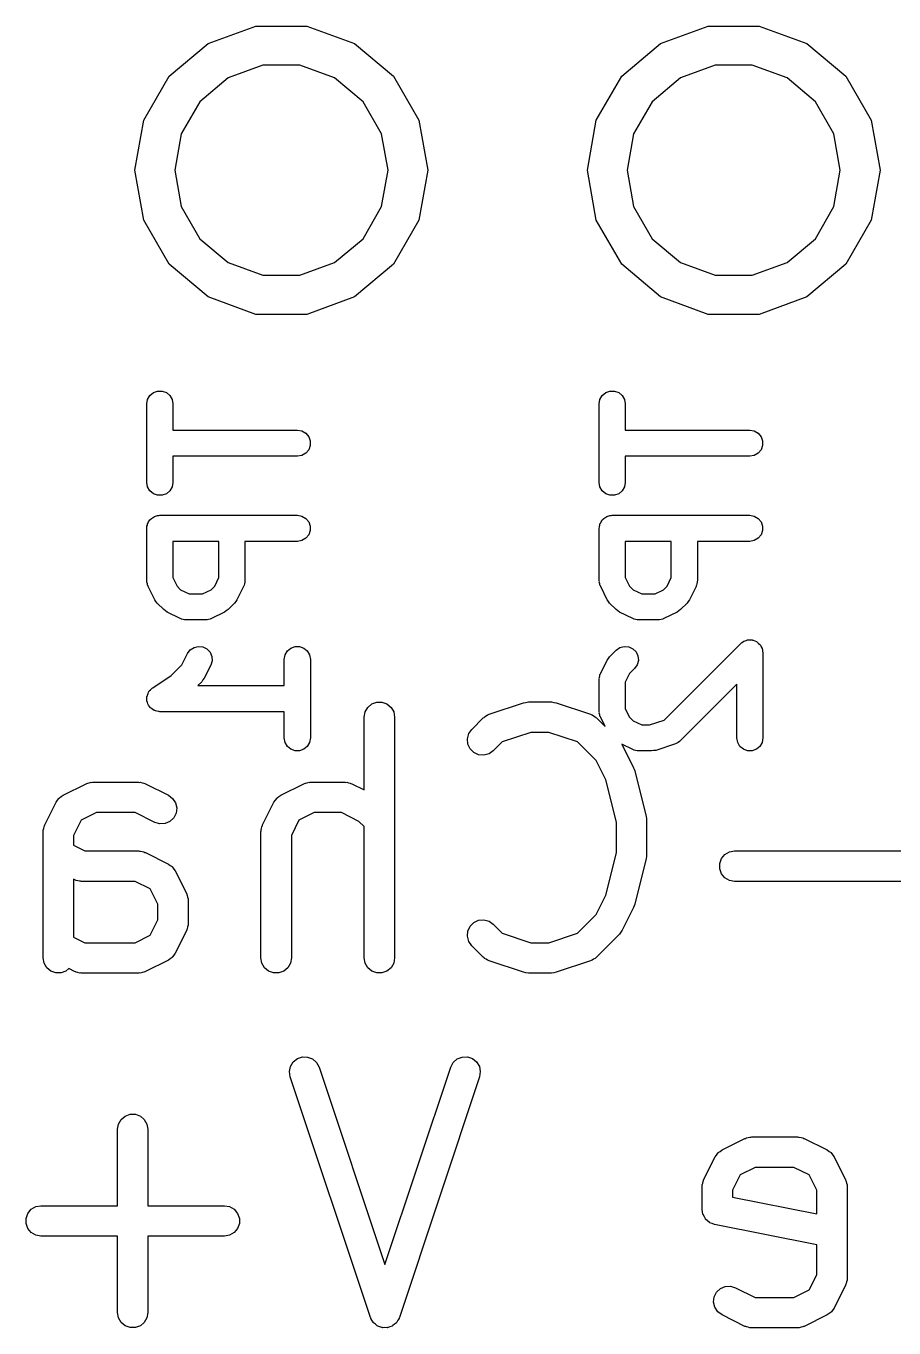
# Model space of a CAD drawing. Extents: x 123.3 to 171.8, y -110.4 to -93.
# Drawn here: x 156.85 to 161.72, y -101.09 to -93.78 of the extents above; entities that cross this region are included whole.
import ezdxf

# ---------------------------------------------------------------- set-up
doc = ezdxf.new("R2010")
doc.units = 0
doc.header["$MEASUREMENT"] = 0
doc.layers.add('BLACK', color=7, linetype='CONTINUOUS')

msp = doc.modelspace()

# ---------------------------------------------------------------- linework, layer by layer
at = {"layer": 'BLACK', "linetype": 'CONTINUOUS'}
for p, q in [((157.869, -93.8781), (158.137, -93.7805)), ((158.137, -93.7805), (158.423, -93.7805)), ((158.423, -93.7805), (158.691, -93.8781)), ((160.409, -93.8781), (160.677, -93.7805)), ((160.677, -93.7805), (160.963, -93.7805)), ((160.963, -93.7805), (161.231, -93.8781)), ((157.651, -94.0615), (157.869, -93.8781)), ((158.691, -93.8781), (158.909, -94.0615)), ((160.191, -94.0615), (160.409, -93.8781)), ((161.231, -93.8781), (161.449, -94.0615)), ((158.176, -94.0003), (157.981, -94.0714)), ((158.384, -94.0003), (158.176, -94.0003)), ((158.579, -94.0714), (158.384, -94.0003)), ((160.716, -94.0003), (160.521, -94.0714)), ((160.924, -94.0003), (160.716, -94.0003)), ((161.119, -94.0714), (160.924, -94.0003)), ((157.508, -94.3086), (157.651, -94.0615)), ((157.981, -94.0714), (157.822, -94.205)), ((158.739, -94.205), (158.579, -94.0714)), ((158.909, -94.0615), (159.052, -94.3086)), ((160.048, -94.3086), (160.191, -94.0615)), ((160.521, -94.0714), (160.362, -94.205)), ((161.279, -94.205), (161.119, -94.0714)), ((161.449, -94.0615), (161.592, -94.3086)), ((157.822, -94.205), (157.718, -94.3849)), ((158.842, -94.3849), (158.739, -94.205)), ((160.362, -94.205), (160.258, -94.3849)), ((161.382, -94.3849), (161.279, -94.205)), ((157.458, -94.5896), (157.508, -94.3086)), ((159.052, -94.3086), (159.102, -94.5896)), ((159.998, -94.5896), (160.048, -94.3086)), ((161.592, -94.3086), (161.642, -94.5896)), ((157.718, -94.3849), (157.682, -94.5896)), ((158.879, -94.5896), (158.842, -94.3849)), ((160.258, -94.3849), (160.222, -94.5896)), ((161.418, -94.5896), (161.382, -94.3849)), ((157.508, -94.8706), (157.458, -94.5896)), ((157.682, -94.5896), (157.718, -94.7943)), ((158.842, -94.7943), (158.879, -94.5896)), ((159.102, -94.5896), (159.052, -94.8706)), ((160.048, -94.8706), (159.998, -94.5896)), ((160.222, -94.5896), (160.258, -94.7943)), ((161.382, -94.7943), (161.418, -94.5896)), ((161.642, -94.5896), (161.592, -94.8706)), ((157.718, -94.7943), (157.822, -94.9742)), ((158.739, -94.9742), (158.842, -94.7943)), ((160.258, -94.7943), (160.362, -94.9742)), ((161.279, -94.9742), (161.382, -94.7943)), ((157.651, -95.1177), (157.508, -94.8706)), ((159.052, -94.8706), (158.909, -95.1177)), ((160.191, -95.1177), (160.048, -94.8706)), ((161.592, -94.8706), (161.449, -95.1177)), ((157.822, -94.9742), (157.981, -95.1078)), ((158.579, -95.1078), (158.739, -94.9742)), ((160.362, -94.9742), (160.521, -95.1078)), ((161.119, -95.1078), (161.279, -94.9742)), ((157.869, -95.3011), (157.651, -95.1177)), ((157.981, -95.1078), (158.176, -95.1789)), ((158.384, -95.1789), (158.579, -95.1078)), ((158.909, -95.1177), (158.691, -95.3011)), ((160.409, -95.3011), (160.191, -95.1177)), ((160.521, -95.1078), (160.716, -95.1789)), ((160.924, -95.1789), (161.119, -95.1078)), ((161.449, -95.1177), (161.231, -95.3011)), ((158.176, -95.1789), (158.384, -95.1789)), ((160.716, -95.1789), (160.924, -95.1789)), ((158.137, -95.3987), (157.869, -95.3011)), ((158.691, -95.3011), (158.423, -95.3987)), ((160.677, -95.3987), (160.409, -95.3011)), ((161.231, -95.3011), (160.963, -95.3987)), ((158.423, -95.3987), (158.137, -95.3987)), ((160.963, -95.3987), (160.677, -95.3987)), ((157.529, -95.8762), (157.542, -95.8542)), ((157.542, -95.8542), (157.562, -95.8379)), ((157.562, -95.8379), (157.585, -95.8292)), ((157.585, -95.8292), (157.611, -95.8292)), ((157.611, -95.8292), (157.635, -95.8379)), ((157.635, -95.8379), (157.654, -95.8542)), ((157.654, -95.8542), (157.667, -95.8762)), ((160.069, -95.8762), (160.082, -95.8542)), ((160.082, -95.8542), (160.102, -95.8379)), ((160.102, -95.8379), (160.125, -95.8292)), ((160.125, -95.8292), (160.151, -95.8292)), ((160.151, -95.8292), (160.175, -95.8379)), ((160.175, -95.8379), (160.194, -95.8542)), ((160.194, -95.8542), (160.207, -95.8762)), ((157.525, -95.9012), (157.529, -95.8762)), ((157.525, -96.3425), (157.525, -95.9012)), ((157.667, -95.8762), (157.671, -95.9012)), ((157.671, -95.9012), (157.671, -96.0487)), ((160.065, -95.9012), (160.069, -95.8762)), ((160.065, -96.3425), (160.065, -95.9012)), ((160.207, -95.8762), (160.211, -95.9012)), ((160.211, -95.9012), (160.211, -96.0487)), ((157.671, -96.0487), (158.37, -96.0487)), ((158.37, -96.0487), (158.395, -96.0531)), ((158.395, -96.0531), (158.417, -96.0658)), ((158.417, -96.0658), (158.434, -96.0853)), ((158.434, -96.0853), (158.442, -96.1091)), ((160.211, -96.0487), (160.91, -96.0487)), ((160.91, -96.0487), (160.935, -96.0531)), ((160.935, -96.0531), (160.957, -96.0658)), ((160.957, -96.0658), (160.974, -96.0853)), ((160.974, -96.0853), (160.982, -96.1091)), ((158.434, -96.1584), (158.417, -96.1779)), ((158.442, -96.1346), (158.434, -96.1584)), ((158.442, -96.1091), (158.442, -96.1346)), ((160.974, -96.1584), (160.957, -96.1779)), ((160.982, -96.1346), (160.974, -96.1584)), ((160.982, -96.1091), (160.982, -96.1346)), ((158.37, -96.195), (157.671, -96.195)), ((157.671, -96.195), (157.671, -96.3425)), ((158.395, -96.1906), (158.37, -96.195)), ((158.417, -96.1779), (158.395, -96.1906)), ((160.91, -96.195), (160.211, -96.195)), ((160.211, -96.195), (160.211, -96.3425)), ((160.935, -96.1906), (160.91, -96.195)), ((160.957, -96.1779), (160.935, -96.1906)), ((157.529, -96.3675), (157.525, -96.3425)), ((157.542, -96.3895), (157.529, -96.3675)), ((157.667, -96.3675), (157.654, -96.3895)), ((157.671, -96.3425), (157.667, -96.3675)), ((160.069, -96.3675), (160.065, -96.3425)), ((160.082, -96.3895), (160.069, -96.3675)), ((160.207, -96.3675), (160.194, -96.3895)), ((160.211, -96.3425), (160.207, -96.3675)), ((157.562, -96.4058), (157.542, -96.3895)), ((157.585, -96.4145), (157.562, -96.4058)), ((157.611, -96.4145), (157.585, -96.4145)), ((157.635, -96.4058), (157.611, -96.4145)), ((157.654, -96.3895), (157.635, -96.4058)), ((160.102, -96.4058), (160.082, -96.3895)), ((160.125, -96.4145), (160.102, -96.4058)), ((160.151, -96.4145), (160.125, -96.4145)), ((160.175, -96.4058), (160.151, -96.4145)), ((160.194, -96.3895), (160.175, -96.4058)), ((157.568, -96.5343), (157.573, -96.5311)), ((157.573, -96.5311), (157.579, -96.53)), ((157.579, -96.53), (157.585, -96.5278)), ((157.585, -96.5278), (157.592, -96.5278)), ((157.592, -96.5278), (157.598, -96.5267)), ((157.598, -96.5267), (158.37, -96.5267)), ((158.37, -96.5267), (158.395, -96.5311)), ((158.395, -96.5311), (158.417, -96.5438)), ((160.108, -96.5343), (160.113, -96.5311)), ((160.113, -96.5311), (160.119, -96.53)), ((160.119, -96.53), (160.125, -96.5278)), ((160.125, -96.5278), (160.132, -96.5278)), ((160.132, -96.5278), (160.138, -96.5267)), ((160.138, -96.5267), (160.91, -96.5267)), ((160.91, -96.5267), (160.935, -96.5311)), ((160.935, -96.5311), (160.957, -96.5438)), ((157.525, -96.5999), (157.526, -96.5936)), ((157.525, -96.894), (157.525, -96.5999)), ((157.526, -96.5872), (157.528, -96.5811)), ((157.526, -96.5936), (157.526, -96.5872)), ((157.528, -96.5811), (157.529, -96.5748)), ((157.529, -96.5748), (157.533, -96.5693)), ((157.533, -96.5693), (157.535, -96.5633)), ((157.535, -96.5633), (157.539, -96.5584)), ((157.539, -96.5584), (157.542, -96.5528)), ((157.542, -96.5528), (157.547, -96.5487)), ((157.547, -96.5487), (157.551, -96.5438)), ((157.551, -96.5438), (157.557, -96.5406)), ((157.557, -96.5406), (157.562, -96.5365)), ((157.562, -96.5365), (157.568, -96.5343)), ((158.417, -96.5438), (158.434, -96.5633)), ((158.434, -96.5633), (158.442, -96.5872)), ((158.442, -96.5872), (158.442, -96.6126)), ((160.065, -96.5999), (160.066, -96.5936)), ((160.065, -96.894), (160.065, -96.5999)), ((160.066, -96.5872), (160.068, -96.5811)), ((160.066, -96.5936), (160.066, -96.5872)), ((160.068, -96.5811), (160.069, -96.5748)), ((160.069, -96.5748), (160.073, -96.5693)), ((160.073, -96.5693), (160.075, -96.5633)), ((160.075, -96.5633), (160.079, -96.5584)), ((160.079, -96.5584), (160.082, -96.5528)), ((160.082, -96.5528), (160.087, -96.5487)), ((160.087, -96.5487), (160.091, -96.5438)), ((160.091, -96.5438), (160.097, -96.5406)), ((160.097, -96.5406), (160.102, -96.5365)), ((160.102, -96.5365), (160.108, -96.5343)), ((160.957, -96.5438), (160.974, -96.5633)), ((160.974, -96.5633), (160.982, -96.5872)), ((160.982, -96.5872), (160.982, -96.6126)), ((157.671, -96.673), (157.671, -96.8767)), ((157.929, -96.673), (157.671, -96.673)), ((157.929, -96.8767), (157.929, -96.673)), ((158.37, -96.673), (158.076, -96.673)), ((158.076, -96.673), (158.076, -96.894)), ((158.395, -96.6686), (158.37, -96.673)), ((158.417, -96.6559), (158.395, -96.6686)), ((158.434, -96.6364), (158.417, -96.6559)), ((158.442, -96.6126), (158.434, -96.6364)), ((160.211, -96.673), (160.211, -96.8767)), ((160.469, -96.673), (160.211, -96.673)), ((160.469, -96.8767), (160.469, -96.673)), ((160.91, -96.673), (160.616, -96.673)), ((160.616, -96.673), (160.616, -96.894)), ((160.935, -96.6686), (160.91, -96.673)), ((160.957, -96.6559), (160.935, -96.6686)), ((160.974, -96.6364), (160.957, -96.6559)), ((160.982, -96.6126), (160.974, -96.6364)), ((157.526, -96.8982), (157.525, -96.894)), ((157.671, -96.8767), (157.695, -96.9242)), ((157.906, -96.9242), (157.929, -96.8767)), ((158.076, -96.894), (158.075, -96.8982)), ((160.066, -96.8982), (160.065, -96.894)), ((160.211, -96.8767), (160.235, -96.9242)), ((160.446, -96.9242), (160.469, -96.8767)), ((160.616, -96.894), (160.615, -96.8982)), ((157.525, -96.9024), (157.526, -96.8982)), ((157.528, -96.9106), (157.525, -96.9024)), ((157.529, -96.919), (157.528, -96.9106)), ((157.532, -96.9227), (157.529, -96.919)), ((157.533, -96.9267), (157.532, -96.9227)), ((157.57, -97.0003), (157.533, -96.9267)), ((157.695, -96.9242), (157.715, -96.9442)), ((157.715, -96.9442), (157.763, -96.9679)), ((157.763, -96.9679), (157.838, -96.9679)), ((157.838, -96.9679), (157.886, -96.9442)), ((157.886, -96.9442), (157.906, -96.9242)), ((158.068, -96.9267), (158.031, -97.0003)), ((158.069, -96.9227), (158.068, -96.9267)), ((158.071, -96.919), (158.069, -96.9227)), ((158.073, -96.9106), (158.071, -96.919)), ((158.075, -96.9024), (158.073, -96.9106)), ((158.075, -96.8982), (158.075, -96.9024)), ((160.065, -96.9024), (160.066, -96.8982)), ((160.068, -96.9106), (160.065, -96.9024)), ((160.069, -96.919), (160.068, -96.9106)), ((160.072, -96.9227), (160.069, -96.919)), ((160.073, -96.9267), (160.072, -96.9227)), ((160.11, -97.0003), (160.073, -96.9267)), ((160.235, -96.9242), (160.255, -96.9442)), ((160.255, -96.9442), (160.303, -96.9679)), ((160.303, -96.9679), (160.378, -96.9679)), ((160.378, -96.9679), (160.426, -96.9442)), ((160.426, -96.9442), (160.446, -96.9242)), ((160.608, -96.9267), (160.571, -97.0003)), ((160.609, -96.9227), (160.608, -96.9267)), ((160.611, -96.919), (160.609, -96.9227)), ((160.613, -96.9106), (160.611, -96.919)), ((160.615, -96.9024), (160.613, -96.9106)), ((160.615, -96.8982), (160.615, -96.9024)), ((157.576, -97.0097), (157.57, -97.0003)), ((157.583, -97.0193), (157.576, -97.0097)), ((157.62, -97.056), (157.583, -97.0193)), ((158.018, -97.0193), (157.981, -97.056)), ((158.024, -97.0097), (158.018, -97.0193)), ((158.031, -97.0003), (158.024, -97.0097)), ((160.116, -97.0097), (160.11, -97.0003)), ((160.123, -97.0193), (160.116, -97.0097)), ((160.16, -97.056), (160.123, -97.0193)), ((160.558, -97.0193), (160.521, -97.056)), ((160.564, -97.0097), (160.558, -97.0193)), ((160.571, -97.0003), (160.564, -97.0097)), ((157.63, -97.0628), (157.62, -97.056)), ((157.639, -97.0698), (157.63, -97.0628)), ((157.713, -97.1065), (157.639, -97.0698)), ((157.717, -97.1077), (157.713, -97.1065)), ((157.72, -97.1098), (157.717, -97.1077)), ((157.729, -97.1113), (157.72, -97.1098)), ((157.737, -97.1138), (157.729, -97.1113)), ((157.741, -97.1135), (157.737, -97.1138)), ((157.745, -97.1142), (157.741, -97.1135)), ((157.856, -97.1142), (157.745, -97.1142)), ((157.86, -97.1135), (157.856, -97.1142)), ((157.864, -97.1138), (157.86, -97.1135)), ((157.872, -97.1113), (157.864, -97.1138)), ((157.881, -97.1098), (157.872, -97.1113)), ((157.884, -97.1077), (157.881, -97.1098)), ((157.888, -97.1065), (157.884, -97.1077)), ((157.962, -97.0698), (157.888, -97.1065)), ((157.971, -97.0628), (157.962, -97.0698)), ((157.981, -97.056), (157.971, -97.0628)), ((160.17, -97.0628), (160.16, -97.056)), ((160.179, -97.0698), (160.17, -97.0628)), ((160.253, -97.1065), (160.179, -97.0698)), ((160.257, -97.1077), (160.253, -97.1065)), ((160.26, -97.1098), (160.257, -97.1077)), ((160.269, -97.1113), (160.26, -97.1098)), ((160.277, -97.1138), (160.269, -97.1113)), ((160.281, -97.1135), (160.277, -97.1138)), ((160.285, -97.1142), (160.281, -97.1135)), ((160.396, -97.1142), (160.285, -97.1142)), ((160.4, -97.1135), (160.396, -97.1142)), ((160.404, -97.1138), (160.4, -97.1135)), ((160.412, -97.1113), (160.404, -97.1138)), ((160.421, -97.1098), (160.412, -97.1113)), ((160.424, -97.1077), (160.421, -97.1098)), ((160.428, -97.1065), (160.424, -97.1077)), ((160.502, -97.0698), (160.428, -97.1065)), ((160.511, -97.0628), (160.502, -97.0698)), ((160.521, -97.056), (160.511, -97.0628)), ((157.79, -97.2681), (157.814, -97.2622)), ((157.814, -97.2622), (157.84, -97.2651)), ((160.181, -97.269), (160.205, -97.2624)), ((160.205, -97.2624), (160.231, -97.2646)), ((160.43, -97.6758), (160.859, -97.2468)), ((160.859, -97.2468), (160.866, -97.2413)), ((160.866, -97.2413), (160.874, -97.2351)), ((160.874, -97.2351), (160.877, -97.234)), ((160.877, -97.234), (160.879, -97.2322)), ((160.879, -97.2322), (160.889, -97.2297)), ((160.889, -97.2297), (160.898, -97.2264)), ((160.898, -97.2264), (160.901, -97.2264)), ((160.901, -97.2264), (160.904, -97.2256)), ((160.904, -97.2256), (160.913, -97.2264)), ((160.913, -97.2264), (160.923, -97.2264)), ((160.923, -97.2264), (160.926, -97.2275)), ((160.926, -97.2275), (160.929, -97.2278)), ((160.929, -97.2278), (160.938, -97.2319)), ((160.938, -97.2319), (160.947, -97.2351)), ((160.947, -97.2351), (160.949, -97.2372)), ((160.949, -97.2372), (160.952, -97.2386)), ((160.952, -97.2386), (160.959, -97.2453)), ((160.959, -97.2453), (160.966, -97.2515)), ((160.966, -97.2515), (160.968, -97.2542)), ((160.968, -97.2542), (160.97, -97.2565)), ((160.97, -97.2565), (160.974, -97.2652)), ((157.722, -97.3655), (157.753, -97.3025)), ((157.753, -97.3025), (157.768, -97.2821)), ((157.768, -97.2821), (157.79, -97.2681)), ((157.84, -97.2651), (157.862, -97.2765)), ((157.862, -97.2765), (157.88, -97.2949)), ((157.88, -97.2949), (157.89, -97.3183)), ((157.89, -97.3183), (157.891, -97.3436)), ((158.297, -97.3352), (158.302, -97.3102)), ((158.297, -97.4827), (158.297, -97.3352)), ((158.302, -97.3102), (158.314, -97.2882)), ((158.314, -97.2882), (158.334, -97.2719)), ((158.334, -97.2719), (158.358, -97.2632)), ((158.358, -97.2632), (158.383, -97.2632)), ((158.383, -97.2632), (158.407, -97.2719)), ((158.407, -97.2719), (158.426, -97.2882)), ((158.426, -97.2882), (158.439, -97.3102)), ((158.439, -97.3102), (158.443, -97.3352)), ((158.443, -97.3352), (158.443, -97.7765)), ((160.11, -97.3393), (160.116, -97.3299)), ((160.116, -97.3299), (160.123, -97.3203)), ((160.123, -97.3203), (160.16, -97.2835)), ((160.16, -97.2835), (160.181, -97.269)), ((160.231, -97.2646), (160.254, -97.2753)), ((160.254, -97.2753), (160.272, -97.2933)), ((160.272, -97.2933), (160.282, -97.3163)), ((160.282, -97.3163), (160.285, -97.3416)), ((160.974, -97.2652), (160.979, -97.2735)), ((160.979, -97.2735), (160.98, -97.2766)), ((160.98, -97.2766), (160.981, -97.2795)), ((160.981, -97.2795), (160.982, -97.2891)), ((160.982, -97.2891), (160.983, -97.2985)), ((160.983, -97.2985), (160.983, -97.7765)), ((157.662, -97.4255), (157.722, -97.3655)), ((157.884, -97.368), (157.847, -97.4415)), ((157.891, -97.3436), (157.884, -97.368)), ((160.073, -97.4128), (160.11, -97.3393)), ((160.263, -97.387), (160.235, -97.4153)), ((160.278, -97.3662), (160.263, -97.387)), ((160.285, -97.3416), (160.278, -97.3662)), ((157.558, -97.495), (157.662, -97.4255)), ((157.834, -97.4605), (157.812, -97.4827)), ((157.84, -97.4509), (157.834, -97.4605)), ((157.847, -97.4415), (157.84, -97.4509)), ((160.065, -97.4372), (160.068, -97.429)), ((160.066, -97.4414), (160.065, -97.4372)), ((160.065, -97.4456), (160.066, -97.4414)), ((160.065, -97.6294), (160.065, -97.4456)), ((160.068, -97.429), (160.069, -97.4205)), ((160.069, -97.4205), (160.072, -97.4169)), ((160.072, -97.4169), (160.073, -97.4128)), ((160.235, -97.4153), (160.211, -97.4628)), ((160.211, -97.4628), (160.211, -97.6121)), ((160.837, -97.4751), (160.521, -97.7914)), ((160.837, -97.7765), (160.837, -97.4751)), ((157.525, -97.5606), (157.526, -97.5519)), ((157.526, -97.5432), (157.528, -97.5393)), ((157.526, -97.5519), (157.526, -97.5432)), ((157.528, -97.5353), (157.532, -97.5275)), ((157.528, -97.5393), (157.528, -97.5353)), ((157.532, -97.5275), (157.535, -97.5193)), ((157.535, -97.5193), (157.537, -97.5162)), ((157.537, -97.5162), (157.539, -97.5125)), ((157.539, -97.5125), (157.546, -97.5065)), ((157.546, -97.5065), (157.551, -97.4998)), ((157.551, -97.4998), (157.555, -97.4978)), ((157.555, -97.4978), (157.558, -97.495)), ((157.812, -97.4827), (158.297, -97.4827)), ((157.526, -97.5645), (157.525, -97.5606)), ((157.526, -97.5686), (157.526, -97.5645)), ((157.529, -97.5768), (157.526, -97.5686)), ((157.531, -97.5853), (157.529, -97.5768)), ((157.533, -97.5886), (157.531, -97.5853)), ((157.535, -97.5924), (157.533, -97.5886)), ((157.54, -97.5991), (157.535, -97.5924)), ((157.545, -97.6064), (157.54, -97.5991)), ((157.549, -97.6088), (157.545, -97.6064)), ((157.551, -97.6119), (157.549, -97.6088)), ((157.559, -97.6163), (157.551, -97.6119)), ((157.566, -97.6214), (157.559, -97.6163)), ((157.57, -97.6226), (157.566, -97.6214)), ((157.573, -97.6246), (157.57, -97.6226)), ((157.582, -97.6261), (157.573, -97.6246)), ((157.59, -97.6286), (157.582, -97.6261)), ((158.75, -97.6304), (158.765, -97.6048)), ((158.765, -97.6048), (158.788, -97.5857)), ((158.788, -97.5857), (158.816, -97.5756)), ((158.816, -97.5756), (158.845, -97.5756)), ((158.845, -97.5756), (158.873, -97.5857)), ((158.873, -97.5857), (158.896, -97.6048)), ((158.896, -97.6048), (158.911, -97.6304)), ((159.447, -97.643), (159.64, -97.5786)), ((159.64, -97.5786), (159.653, -97.5766)), ((159.653, -97.5766), (159.667, -97.5743)), ((159.667, -97.5743), (159.796, -97.5743)), ((159.796, -97.5743), (159.809, -97.5766)), ((159.809, -97.5766), (159.823, -97.5786)), ((159.823, -97.5786), (160.016, -97.643)), ((160.211, -97.6121), (160.235, -97.6596)), ((157.594, -97.6283), (157.59, -97.6286)), ((157.598, -97.629), (157.594, -97.6283)), ((158.297, -97.629), (157.598, -97.629)), ((158.297, -97.7765), (158.297, -97.629)), ((158.745, -97.6596), (158.75, -97.6304)), ((158.745, -98.0685), (158.745, -97.6596)), ((158.911, -97.6304), (158.916, -97.6596)), ((158.916, -97.6596), (158.916, -99.0109)), ((159.349, -97.728), (159.414, -97.6636)), ((159.414, -97.6636), (159.418, -97.6608)), ((159.418, -97.6608), (159.421, -97.6571)), ((159.421, -97.6571), (159.43, -97.6523)), ((159.43, -97.6523), (159.438, -97.6466)), ((159.438, -97.6466), (159.443, -97.6453)), ((159.443, -97.6453), (159.447, -97.643)), ((160.016, -97.643), (160.02, -97.6453)), ((160.02, -97.6453), (160.025, -97.6466)), ((160.025, -97.6466), (160.033, -97.6523)), ((160.033, -97.6523), (160.042, -97.6571)), ((160.042, -97.6571), (160.045, -97.6608)), ((160.045, -97.6608), (160.049, -97.6636)), ((160.049, -97.6636), (160.098, -97.7125)), ((160.066, -97.6336), (160.065, -97.6294)), ((160.065, -97.6378), (160.066, -97.6336)), ((160.068, -97.646), (160.065, -97.6378)), ((160.069, -97.6544), (160.068, -97.646)), ((160.072, -97.6581), (160.069, -97.6544)), ((160.073, -97.6621), (160.072, -97.6581)), ((160.098, -97.7125), (160.073, -97.6621)), ((160.235, -97.6596), (160.255, -97.6796)), ((160.255, -97.6796), (160.303, -97.7033)), ((160.347, -97.7033), (160.43, -97.6758)), ((159.325, -97.7809), (159.332, -97.7522)), ((159.332, -97.7522), (159.349, -97.728)), ((159.681, -97.745), (159.52, -97.7986)), ((159.782, -97.745), (159.681, -97.745)), ((159.943, -97.7986), (159.782, -97.745)), ((160.303, -97.7033), (160.347, -97.7033)), ((158.302, -97.8015), (158.297, -97.7765)), ((158.314, -97.8235), (158.302, -97.8015)), ((158.334, -97.8398), (158.314, -97.8235)), ((158.358, -97.8485), (158.334, -97.8398)), ((158.407, -97.8398), (158.383, -97.8485)), ((158.426, -97.8235), (158.407, -97.8398)), ((158.439, -97.8015), (158.426, -97.8235)), ((158.443, -97.7765), (158.439, -97.8015)), ((159.327, -97.8104), (159.325, -97.7809)), ((159.34, -97.8373), (159.327, -97.8104)), ((159.361, -97.8582), (159.34, -97.8373)), ((159.52, -97.7986), (159.47, -97.8487)), ((160.047, -97.9032), (159.943, -97.7986)), ((160.253, -97.8419), (160.191, -97.8113)), ((160.191, -97.8113), (160.194, -97.8145)), ((160.194, -97.8145), (160.258, -97.9432)), ((160.257, -97.8431), (160.253, -97.8419)), ((160.26, -97.8452), (160.257, -97.8431)), ((160.269, -97.8467), (160.26, -97.8452)), ((160.277, -97.8492), (160.269, -97.8467)), ((160.382, -97.8459), (160.37, -97.8476)), ((160.492, -97.8091), (160.382, -97.8459)), ((160.496, -97.8071), (160.492, -97.8091)), ((160.5, -97.806), (160.496, -97.8071)), ((160.507, -97.8011), (160.5, -97.806)), ((160.515, -97.797), (160.507, -97.8011)), ((160.517, -97.7939), (160.515, -97.797)), ((160.521, -97.7914), (160.517, -97.7939)), ((160.842, -97.8015), (160.837, -97.7765)), ((160.854, -97.8235), (160.842, -97.8015)), ((160.874, -97.8398), (160.854, -97.8235)), ((160.898, -97.8485), (160.874, -97.8398)), ((160.947, -97.8398), (160.923, -97.8485)), ((160.966, -97.8235), (160.947, -97.8398)), ((160.979, -97.8015), (160.966, -97.8235)), ((160.983, -97.7765), (160.979, -97.8015)), ((158.383, -97.8485), (158.358, -97.8485)), ((159.387, -97.8707), (159.361, -97.8582)), ((159.417, -97.8733), (159.387, -97.8707)), ((159.446, -97.8657), (159.417, -97.8733)), ((159.47, -97.8487), (159.446, -97.8657)), ((160.101, -98.0111), (160.047, -97.9032)), ((160.281, -97.8489), (160.277, -97.8492)), ((160.285, -97.8496), (160.281, -97.8489)), ((160.359, -97.8496), (160.285, -97.8496)), ((160.37, -97.8476), (160.359, -97.8496)), ((160.923, -97.8485), (160.898, -97.8485)), ((160.258, -97.9432), (160.261, -97.9521)), ((160.261, -97.9521), (160.265, -97.9606)), ((160.265, -97.9606), (160.329, -98.218)), ((157.055, -98.0981), (157.184, -98.0337)), ((157.184, -98.0337), (157.188, -98.0323)), ((157.188, -98.0323), (157.193, -98.0298)), ((157.193, -98.0298), (157.202, -98.0281)), ((157.202, -98.0281), (157.212, -98.0253)), ((157.212, -98.0253), (157.217, -98.0256)), ((157.217, -98.0256), (157.222, -98.0247)), ((157.222, -98.0247), (157.479, -98.0247)), ((157.479, -98.0247), (157.484, -98.0256)), ((157.484, -98.0256), (157.489, -98.0253)), ((157.489, -98.0253), (157.498, -98.0281)), ((157.498, -98.0281), (157.508, -98.0298)), ((157.508, -98.0298), (157.513, -98.0323)), ((157.513, -98.0323), (157.517, -98.0337)), ((157.517, -98.0337), (157.646, -98.0981)), ((158.277, -98.0981), (158.406, -98.0337)), ((158.406, -98.0337), (158.411, -98.0323)), ((158.411, -98.0323), (158.415, -98.0298)), ((158.415, -98.0298), (158.425, -98.0281)), ((158.425, -98.0281), (158.435, -98.0253)), ((158.435, -98.0253), (158.44, -98.0256)), ((158.44, -98.0256), (158.444, -98.0247)), ((158.444, -98.0247), (158.637, -98.0247)), ((158.637, -98.0247), (158.642, -98.0256)), ((158.642, -98.0256), (158.647, -98.0253)), ((158.647, -98.0253), (158.657, -98.0281)), ((158.657, -98.0281), (158.667, -98.0298)), ((158.667, -98.0298), (158.671, -98.0323)), ((158.671, -98.0323), (158.676, -98.0337)), ((158.676, -98.0337), (158.745, -98.0685)), ((160.161, -98.2492), (160.101, -98.0111)), ((156.952, -98.2649), (157.017, -98.1362)), ((157.017, -98.1362), (157.024, -98.1262)), ((157.024, -98.1262), (157.031, -98.1157)), ((157.031, -98.1157), (157.033, -98.1143)), ((157.033, -98.1143), (157.034, -98.1124)), ((157.034, -98.1124), (157.045, -98.1055)), ((157.045, -98.1055), (157.055, -98.0981)), ((157.646, -98.0981), (157.67, -98.1157)), ((157.67, -98.1157), (157.686, -98.1404)), ((158.175, -98.2649), (158.239, -98.1362)), ((158.239, -98.1362), (158.247, -98.1262)), ((158.247, -98.1262), (158.254, -98.1157)), ((158.254, -98.1157), (158.256, -98.1143)), ((158.256, -98.1143), (158.257, -98.1124)), ((158.257, -98.1124), (158.267, -98.1055)), ((158.267, -98.1055), (158.277, -98.0981)), ((157.242, -98.1954), (157.157, -98.238)), ((157.459, -98.1954), (157.242, -98.1954)), ((157.57, -98.2507), (157.459, -98.1954)), ((157.69, -98.1987), (157.676, -98.2252)), ((157.686, -98.1404), (157.693, -98.1693)), ((157.693, -98.1693), (157.69, -98.1987)), ((158.464, -98.1954), (158.379, -98.238)), ((158.617, -98.1954), (158.464, -98.1954)), ((158.716, -98.2445), (158.617, -98.1954)), ((156.944, -98.2933), (156.947, -98.2837)), ((156.947, -98.2837), (156.949, -98.2739)), ((156.949, -98.2739), (156.951, -98.2696)), ((156.951, -98.2696), (156.952, -98.2649)), ((157.157, -98.238), (157.114, -98.3232)), ((157.598, -98.2592), (157.57, -98.2507)), ((157.628, -98.2574), (157.598, -98.2592)), ((157.655, -98.2456), (157.628, -98.2574)), ((157.676, -98.2252), (157.655, -98.2456)), ((158.167, -98.2933), (158.169, -98.2837)), ((158.169, -98.2837), (158.171, -98.2739)), ((158.171, -98.2739), (158.174, -98.2696)), ((158.174, -98.2696), (158.175, -98.2649)), ((158.379, -98.238), (158.337, -98.3232)), ((158.745, -98.2741), (158.716, -98.2445)), ((158.745, -99.0109), (158.745, -98.2741)), ((160.161, -98.4213), (160.161, -98.2492)), ((160.329, -98.218), (160.33, -98.2285)), ((160.33, -98.2285), (160.331, -98.2387)), ((160.331, -98.2387), (160.331, -98.4318)), ((156.943, -98.3031), (156.944, -98.2982)), ((156.943, -99.0109), (156.943, -98.3031)), ((156.944, -98.2982), (156.944, -98.2933)), ((157.114, -98.3232), (157.114, -98.379)), ((158.166, -98.3031), (158.167, -98.2982)), ((158.166, -99.0109), (158.166, -98.3031)), ((158.167, -98.2982), (158.167, -98.2933)), ((158.337, -98.3232), (158.337, -99.0109)), ((157.114, -98.379), (157.178, -98.4108)), ((157.178, -98.4108), (157.479, -98.4108)), ((157.479, -98.4108), (157.484, -98.4116)), ((157.484, -98.4116), (157.489, -98.4113)), ((157.489, -98.4113), (157.498, -98.4142)), ((157.498, -98.4142), (157.508, -98.4159)), ((157.508, -98.4159), (157.513, -98.4184)), ((157.513, -98.4184), (157.517, -98.4198)), ((157.517, -98.4198), (157.646, -98.4841)), ((160.101, -98.6594), (160.161, -98.4213)), ((160.331, -98.4318), (160.33, -98.4421)), ((160.751, -98.4534), (160.77, -98.4307)), ((160.77, -98.4307), (160.796, -98.4159)), ((160.796, -98.4159), (160.825, -98.4108)), ((160.825, -98.4108), (161.855, -98.4108)), ((157.646, -98.4841), (157.656, -98.4916)), ((157.656, -98.4916), (157.667, -98.4985)), ((157.667, -98.4985), (157.668, -98.5004)), ((157.668, -98.5004), (157.67, -98.5018)), ((157.67, -98.5018), (157.677, -98.5122)), ((160.329, -98.4525), (160.265, -98.7099)), ((160.33, -98.4421), (160.329, -98.4525)), ((160.741, -98.4813), (160.751, -98.4534)), ((160.741, -98.5109), (160.741, -98.4813)), ((157.119, -98.5725), (157.114, -98.5699)), ((157.114, -98.5699), (157.114, -98.8938)), ((157.124, -98.5739), (157.119, -98.5725)), ((157.128, -98.5763), (157.124, -98.5739)), ((157.138, -98.5781), (157.128, -98.5763)), ((157.148, -98.5809), (157.138, -98.5781)), ((157.677, -98.5122), (157.684, -98.5223)), ((157.684, -98.5223), (157.749, -98.651)), ((160.751, -98.5388), (160.741, -98.5109)), ((160.77, -98.5615), (160.751, -98.5388)), ((160.796, -98.5763), (160.77, -98.5615)), ((160.825, -98.5815), (160.796, -98.5763)), ((157.153, -98.5806), (157.148, -98.5809)), ((157.157, -98.5815), (157.153, -98.5806)), ((157.459, -98.5815), (157.157, -98.5815)), ((157.544, -98.6241), (157.459, -98.5815)), ((157.587, -98.7093), (157.544, -98.6241)), ((157.749, -98.651), (157.75, -98.6557)), ((161.855, -98.5815), (160.825, -98.5815)), ((157.587, -98.7977), (157.587, -98.7093)), ((157.75, -98.6557), (157.752, -98.66)), ((157.752, -98.66), (157.754, -98.6698)), ((157.754, -98.6698), (157.757, -98.6794)), ((157.757, -98.6794), (157.757, -98.6843)), ((157.757, -98.6843), (157.758, -98.6892)), ((157.758, -98.6892), (157.758, -98.8179)), ((160.047, -98.7673), (160.101, -98.6594)), ((160.261, -98.7184), (160.258, -98.7273)), ((160.265, -98.7099), (160.261, -98.7184)), ((159.387, -98.7998), (159.417, -98.7972)), ((159.417, -98.7972), (159.446, -98.8049)), ((159.943, -98.872), (160.047, -98.7673)), ((160.258, -98.7273), (160.194, -98.856)), ((157.544, -98.8829), (157.587, -98.7977)), ((157.749, -98.856), (157.684, -98.9847)), ((157.75, -98.8513), (157.749, -98.856)), ((157.752, -98.847), (157.75, -98.8513)), ((157.754, -98.8372), (157.752, -98.847)), ((157.757, -98.8276), (157.754, -98.8372)), ((157.758, -98.8179), (157.757, -98.8227)), ((157.757, -98.8227), (157.757, -98.8276)), ((159.325, -98.8896), (159.327, -98.8601)), ((159.327, -98.8601), (159.34, -98.8332)), ((159.34, -98.8332), (159.361, -98.8123)), ((159.361, -98.8123), (159.387, -98.7998)), ((159.446, -98.8049), (159.47, -98.8219)), ((159.47, -98.8219), (159.52, -98.872)), ((160.186, -98.867), (160.178, -98.8782)), ((160.194, -98.856), (160.186, -98.867)), ((157.114, -98.8938), (157.178, -98.9255)), ((157.178, -98.9255), (157.459, -98.9255)), ((157.459, -98.9255), (157.544, -98.8829)), ((159.332, -98.9183), (159.325, -98.8896)), ((159.349, -98.9425), (159.332, -98.9183)), ((159.414, -99.0069), (159.349, -98.9425)), ((159.52, -98.872), (159.681, -98.9255)), ((159.681, -98.9255), (159.782, -98.9255)), ((159.782, -98.9255), (159.943, -98.872)), ((160.178, -98.8782), (160.049, -99.0069)), ((156.949, -99.0401), (156.943, -99.0109)), ((157.656, -99.0154), (157.646, -99.0229)), ((157.667, -99.0085), (157.656, -99.0154)), ((157.668, -99.0066), (157.667, -99.0085)), ((157.67, -99.0052), (157.668, -99.0066)), ((157.677, -98.9948), (157.67, -99.0052)), ((157.684, -98.9847), (157.677, -98.9948)), ((158.171, -99.0401), (158.166, -99.0109)), ((158.337, -99.0109), (158.332, -99.0401)), ((158.75, -99.0401), (158.745, -99.0109)), ((158.916, -99.0109), (158.911, -99.0401)), ((159.418, -99.0097), (159.414, -99.0069)), ((159.421, -99.0134), (159.418, -99.0097)), ((159.43, -99.0182), (159.421, -99.0134)), ((160.042, -99.0134), (160.033, -99.0182)), ((160.045, -99.0097), (160.042, -99.0134)), ((160.049, -99.0069), (160.045, -99.0097)), ((156.963, -99.0658), (156.949, -99.0401)), ((156.986, -99.0848), (156.963, -99.0658)), ((157.014, -99.0949), (156.986, -99.0848)), ((157.071, -99.0848), (157.044, -99.0949)), ((157.087, -99.0713), (157.071, -99.0848)), ((157.119, -99.0872), (157.087, -99.0713)), ((157.124, -99.0886), (157.119, -99.0872)), ((157.128, -99.0911), (157.124, -99.0886)), ((157.513, -99.0886), (157.508, -99.0911)), ((157.517, -99.0872), (157.513, -99.0886)), ((157.646, -99.0229), (157.517, -99.0872)), ((158.186, -99.0658), (158.171, -99.0401)), ((158.209, -99.0848), (158.186, -99.0658)), ((158.236, -99.0949), (158.209, -99.0848)), ((158.294, -99.0848), (158.266, -99.0949)), ((158.317, -99.0658), (158.294, -99.0848)), ((158.332, -99.0401), (158.317, -99.0658)), ((158.765, -99.0658), (158.75, -99.0401)), ((158.788, -99.0848), (158.765, -99.0658)), ((158.816, -99.0949), (158.788, -99.0848)), ((158.873, -99.0848), (158.845, -99.0949)), ((158.896, -99.0658), (158.873, -99.0848)), ((158.911, -99.0401), (158.896, -99.0658)), ((159.438, -99.0239), (159.43, -99.0182)), ((159.443, -99.0252), (159.438, -99.0239)), ((159.447, -99.0275), (159.443, -99.0252)), ((159.64, -99.0919), (159.447, -99.0275)), ((160.016, -99.0275), (159.823, -99.0919)), ((160.02, -99.0252), (160.016, -99.0275)), ((160.025, -99.0239), (160.02, -99.0252)), ((160.033, -99.0182), (160.025, -99.0239)), ((157.044, -99.0949), (157.014, -99.0949)), ((157.138, -99.0928), (157.128, -99.0911)), ((157.148, -99.0957), (157.138, -99.0928)), ((157.153, -99.0954), (157.148, -99.0957)), ((157.157, -99.0962), (157.153, -99.0954)), ((157.479, -99.0962), (157.157, -99.0962)), ((157.484, -99.0954), (157.479, -99.0962)), ((157.489, -99.0957), (157.484, -99.0954)), ((157.498, -99.0928), (157.489, -99.0957)), ((157.508, -99.0911), (157.498, -99.0928)), ((158.266, -99.0949), (158.236, -99.0949)), ((158.845, -99.0949), (158.816, -99.0949)), ((159.653, -99.0939), (159.64, -99.0919)), ((159.667, -99.0962), (159.653, -99.0939)), ((159.796, -99.0962), (159.667, -99.0962)), ((159.809, -99.0939), (159.796, -99.0962)), ((159.823, -99.0919), (159.809, -99.0939)), ((158.332, -99.6196), (158.347, -99.5943)), ((158.347, -99.5943), (158.371, -99.5759)), ((158.371, -99.5759), (158.399, -99.5666)), ((158.399, -99.5666), (158.428, -99.5674)), ((158.428, -99.5674), (158.456, -99.5783)), ((158.456, -99.5783), (158.478, -99.5979)), ((158.478, -99.5979), (158.492, -99.624)), ((159.231, -99.624), (159.245, -99.5979)), ((159.245, -99.5979), (159.267, -99.5783)), ((159.267, -99.5783), (159.295, -99.5674)), ((159.295, -99.5674), (159.325, -99.5666)), ((159.325, -99.5666), (159.353, -99.5759)), ((159.353, -99.5759), (159.376, -99.5943)), ((159.376, -99.5943), (159.392, -99.6196)), ((158.326, -99.6486), (158.332, -99.6196)), ((158.33, -99.678), (158.326, -99.6486)), ((158.492, -99.624), (158.862, -100.732)), ((158.862, -100.732), (159.231, -99.624)), ((159.392, -99.6196), (159.397, -99.6486)), ((159.397, -99.6486), (159.393, -99.678)), ((158.781, -101.029), (158.33, -99.678)), ((159.393, -99.678), (158.943, -101.029)), ((157.403, -99.8988), (157.431, -99.8887)), ((157.431, -99.8887), (157.461, -99.8887)), ((157.461, -99.8887), (157.489, -99.8988)), ((157.361, -99.9727), (157.366, -99.9435)), ((157.366, -99.9435), (157.381, -99.9178)), ((157.381, -99.9178), (157.403, -99.8988)), ((157.489, -99.8988), (157.511, -99.9178)), ((157.511, -99.9178), (157.526, -99.9435)), ((157.526, -99.9435), (157.531, -99.9727)), ((157.361, -100.402), (157.361, -99.9727)), ((157.531, -99.9727), (157.531, -100.402)), ((160.754, -100.089), (160.883, -100.025)), ((160.883, -100.025), (160.887, -100.024)), ((160.887, -100.024), (160.892, -100.021)), ((160.892, -100.021), (160.901, -100.019)), ((160.901, -100.019), (160.911, -100.017)), ((160.911, -100.017), (160.916, -100.017)), ((160.916, -100.017), (160.921, -100.016)), ((160.921, -100.016), (161.178, -100.016)), ((161.178, -100.016), (161.183, -100.017)), ((161.183, -100.017), (161.188, -100.017)), ((161.188, -100.017), (161.198, -100.019)), ((161.198, -100.019), (161.207, -100.021)), ((161.207, -100.021), (161.212, -100.024)), ((161.212, -100.024), (161.216, -100.025)), ((161.216, -100.025), (161.345, -100.089)), ((160.723, -100.118), (160.73, -100.107)), ((160.73, -100.107), (160.732, -100.106)), ((160.732, -100.106), (160.733, -100.104)), ((160.733, -100.104), (160.744, -100.097)), ((160.744, -100.097), (160.754, -100.089)), ((161.345, -100.089), (161.355, -100.097)), ((161.355, -100.097), (161.366, -100.104)), ((161.366, -100.104), (161.367, -100.106)), ((161.367, -100.106), (161.369, -100.107)), ((161.369, -100.107), (161.376, -100.118)), ((160.651, -100.256), (160.716, -100.128)), ((160.716, -100.128), (160.723, -100.118)), ((161.376, -100.118), (161.383, -100.128)), ((161.383, -100.128), (161.448, -100.256)), ((160.65, -100.261), (160.651, -100.256)), ((160.856, -100.229), (160.813, -100.315)), ((160.941, -100.187), (160.856, -100.229)), ((161.158, -100.187), (160.941, -100.187)), ((161.243, -100.229), (161.158, -100.187)), ((161.286, -100.315), (161.243, -100.229)), ((161.448, -100.256), (161.449, -100.261)), ((160.642, -100.294), (160.643, -100.29)), ((160.642, -100.423), (160.642, -100.294)), ((160.643, -100.285), (160.646, -100.275)), ((160.643, -100.29), (160.643, -100.285)), ((160.646, -100.275), (160.648, -100.265)), ((160.648, -100.265), (160.65, -100.261)), ((160.813, -100.315), (160.813, -100.353)), ((161.286, -100.448), (161.286, -100.315)), ((161.449, -100.261), (161.451, -100.265)), ((161.451, -100.265), (161.453, -100.275)), ((161.453, -100.275), (161.456, -100.285)), ((161.456, -100.285), (161.456, -100.29)), ((161.456, -100.29), (161.457, -100.294)), ((161.457, -100.294), (161.457, -100.809)), ((156.902, -100.407), (156.931, -100.402)), ((156.931, -100.402), (157.361, -100.402)), ((157.531, -100.402), (157.961, -100.402)), ((157.961, -100.402), (157.99, -100.407)), ((160.813, -100.353), (161.286, -100.448)), ((156.847, -100.473), (156.857, -100.445)), ((156.847, -100.502), (156.847, -100.473)), ((156.857, -100.445), (156.876, -100.422)), ((156.876, -100.422), (156.902, -100.407)), ((157.99, -100.407), (158.016, -100.422)), ((158.016, -100.422), (158.035, -100.445)), ((158.035, -100.445), (158.045, -100.473)), ((158.045, -100.473), (158.045, -100.502)), ((160.645, -100.437), (160.642, -100.423)), ((160.647, -100.45), (160.645, -100.437)), ((160.647, -100.451), (160.647, -100.45)), ((160.648, -100.452), (160.647, -100.451)), ((160.655, -100.464), (160.648, -100.452)), ((160.661, -100.476), (160.655, -100.464)), ((160.662, -100.477), (160.661, -100.476)), ((160.662, -100.478), (160.662, -100.477)), ((160.673, -100.487), (160.662, -100.478)), ((156.857, -100.53), (156.847, -100.502)), ((156.876, -100.553), (156.857, -100.53)), ((158.035, -100.53), (158.016, -100.553)), ((158.045, -100.502), (158.035, -100.53)), ((160.683, -100.496), (160.673, -100.487)), ((160.684, -100.496), (160.683, -100.496)), ((160.685, -100.497), (160.684, -100.496)), ((160.698, -100.502), (160.685, -100.497)), ((160.711, -100.507), (160.698, -100.502)), ((161.286, -100.622), (160.711, -100.507)), ((156.902, -100.568), (156.876, -100.553)), ((156.931, -100.573), (156.902, -100.568)), ((157.361, -100.573), (156.931, -100.573)), ((157.361, -101.002), (157.361, -100.573)), ((157.961, -100.573), (157.531, -100.573)), ((157.531, -100.573), (157.531, -101.002)), ((157.99, -100.568), (157.961, -100.573)), ((158.016, -100.553), (157.99, -100.568)), ((161.286, -100.789), (161.286, -100.622)), ((161.243, -100.874), (161.286, -100.789)), ((161.449, -100.843), (161.448, -100.847)), ((161.451, -100.838), (161.449, -100.843)), ((161.453, -100.829), (161.451, -100.838)), ((161.456, -100.819), (161.453, -100.829)), ((161.457, -100.809), (161.456, -100.814)), ((161.456, -100.814), (161.456, -100.819)), ((160.707, -100.943), (160.71, -100.914)), ((160.71, -100.914), (160.724, -100.887)), ((160.724, -100.887), (160.745, -100.867)), ((160.745, -100.867), (160.772, -100.855)), ((160.772, -100.855), (160.802, -100.853)), ((160.802, -100.853), (160.83, -100.862)), ((160.83, -100.862), (160.941, -100.917)), ((161.158, -100.917), (161.243, -100.874)), ((161.448, -100.847), (161.383, -100.976)), ((160.714, -100.972), (160.707, -100.943)), ((160.73, -100.997), (160.714, -100.972)), ((160.941, -100.917), (161.158, -100.917)), ((161.376, -100.986), (161.369, -100.997)), ((161.383, -100.976), (161.376, -100.986)), ((157.366, -101.031), (157.361, -101.002)), ((157.381, -101.057), (157.366, -101.031)), ((157.403, -101.076), (157.381, -101.057)), ((157.511, -101.057), (157.489, -101.076)), ((157.526, -101.031), (157.511, -101.057)), ((157.531, -101.002), (157.526, -101.031)), ((158.782, -101.031), (158.781, -101.029)), ((158.782, -101.034), (158.782, -101.031)), ((158.789, -101.044), (158.782, -101.034)), ((158.795, -101.055), (158.789, -101.044)), ((158.797, -101.057), (158.795, -101.055)), ((158.798, -101.059), (158.797, -101.057)), ((158.808, -101.067), (158.798, -101.059)), ((158.926, -101.059), (158.916, -101.067)), ((158.927, -101.057), (158.926, -101.059)), ((158.929, -101.055), (158.927, -101.057)), ((158.935, -101.044), (158.929, -101.055)), ((158.941, -101.034), (158.935, -101.044)), ((158.942, -101.031), (158.941, -101.034)), ((158.943, -101.029), (158.942, -101.031)), ((160.754, -101.014), (160.73, -100.997)), ((160.883, -101.079), (160.754, -101.014)), ((161.345, -101.014), (161.216, -101.079)), ((161.355, -101.007), (161.345, -101.014)), ((161.366, -101), (161.355, -101.007)), ((161.367, -100.998), (161.366, -101)), ((161.369, -100.997), (161.367, -100.998)), ((157.431, -101.086), (157.403, -101.076)), ((157.461, -101.086), (157.431, -101.086)), ((157.489, -101.076), (157.461, -101.086)), ((158.817, -101.075), (158.808, -101.067)), ((158.819, -101.076), (158.817, -101.075)), ((158.821, -101.077), (158.819, -101.076)), ((158.833, -101.081), (158.821, -101.077)), ((158.845, -101.086), (158.833, -101.081)), ((158.847, -101.086), (158.845, -101.086)), ((158.849, -101.087), (158.847, -101.086)), ((158.862, -101.086), (158.849, -101.087)), ((158.874, -101.087), (158.862, -101.086)), ((158.876, -101.086), (158.874, -101.087)), ((158.879, -101.086), (158.876, -101.086)), ((158.89, -101.081), (158.879, -101.086)), ((158.902, -101.077), (158.89, -101.081)), ((158.904, -101.076), (158.902, -101.077)), ((158.906, -101.075), (158.904, -101.076)), ((158.916, -101.067), (158.906, -101.075)), ((160.887, -101.08), (160.883, -101.079)), ((160.892, -101.082), (160.887, -101.08)), ((160.901, -101.084), (160.892, -101.082)), ((160.911, -101.087), (160.901, -101.084)), ((160.916, -101.087), (160.911, -101.087)), ((160.921, -101.088), (160.916, -101.087)), ((161.178, -101.088), (160.921, -101.088)), ((161.183, -101.087), (161.178, -101.088)), ((161.188, -101.087), (161.183, -101.087)), ((161.198, -101.084), (161.188, -101.087)), ((161.207, -101.082), (161.198, -101.084)), ((161.212, -101.08), (161.207, -101.082)), ((161.216, -101.079), (161.212, -101.08))]:
    msp.add_line(p, q, dxfattribs=at)

doc.saveas('drawing.dxf')
